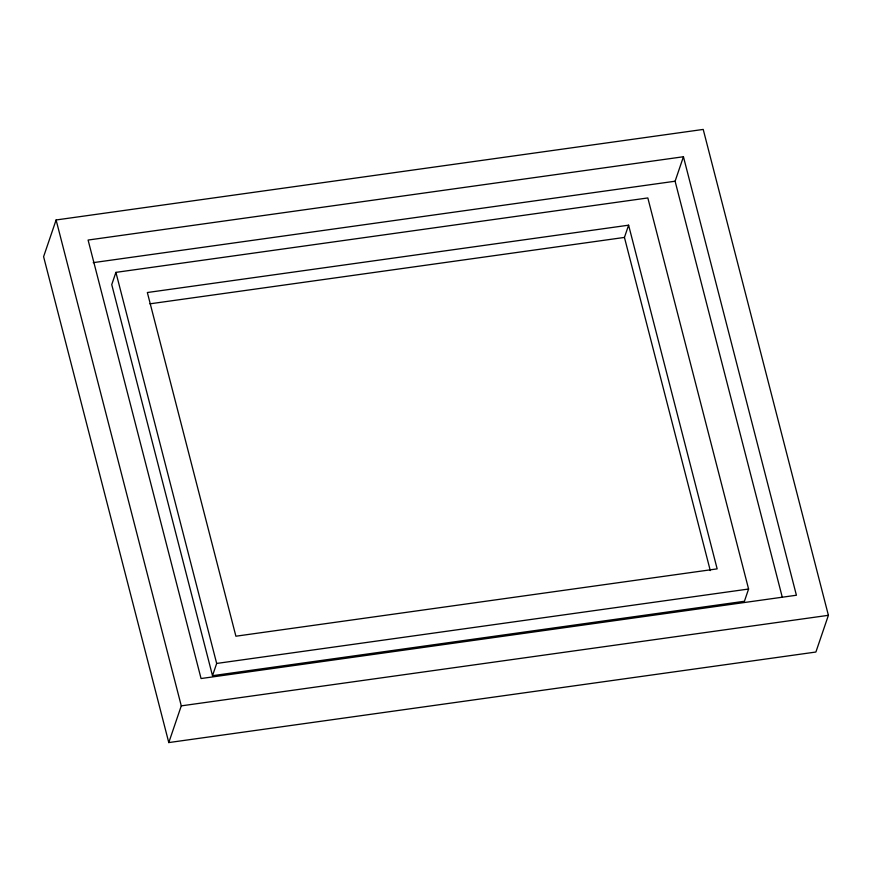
<?xml version="1.0" encoding="UTF-8"?>
<svg xmlns="http://www.w3.org/2000/svg" width="872" height="872" viewBox="0 0 872 872"><rect width="100%" height="100%" fill="white"/><g stroke="black" fill="none" stroke-linecap="round" stroke-linejoin="round"><path stroke-width="1.31" d="M56.102 219.973L43.6 256.684L168.787 742.573L815.898 652.027L828.4 615.316L703.214 129.427L56.102 219.973L181.278 705.862L168.787 742.573M115.911 272.369L111.747 284.61L212.506 675.691L744.426 601.266L748.59 589.025L647.831 197.944L115.911 272.369L216.67 663.45L212.506 675.691M710.277 570.571L624.439 237.424L628.603 225.183L147.346 292.523L235.898 636.211L717.155 568.871L628.603 225.183M782.304 597.32L675.102 181.223L683.441 156.742L88.094 240.051L201.061 678.536L796.409 595.238L683.441 156.742M93.228 262.646L675.102 181.223M149.93 303.827L624.439 237.424M216.67 663.45L748.59 589.025M181.278 705.862L828.4 615.316"/></g></svg>
